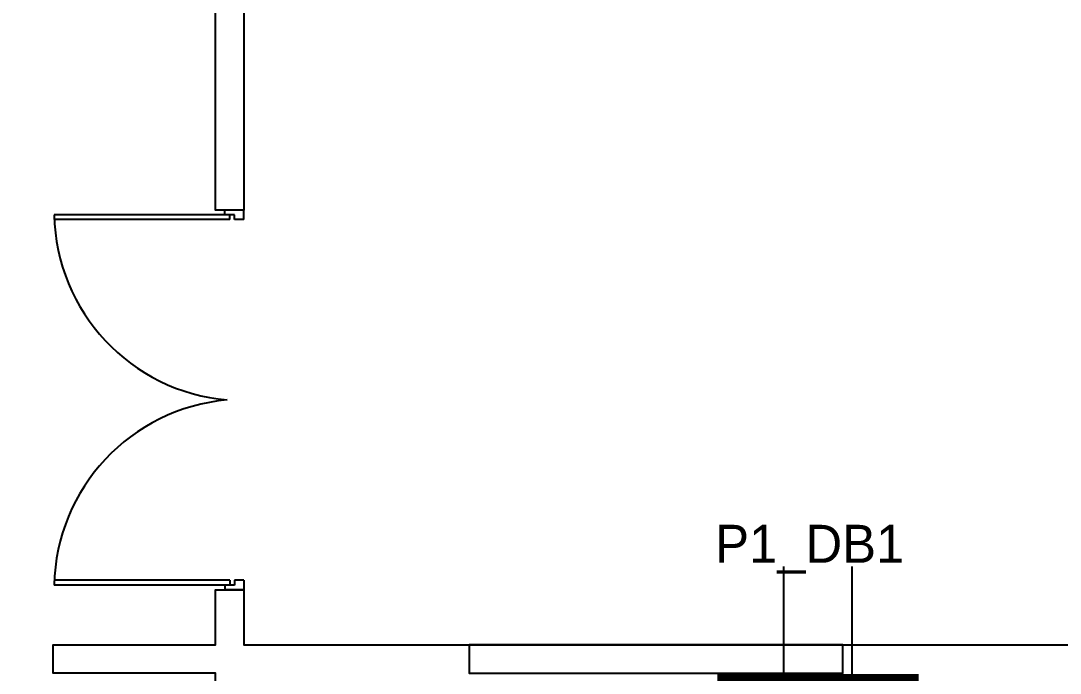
# Model space of a CAD drawing. Header units: metres. Extents: x -39 to 21688, y -24 to 9022.
# Drawn here: x 148.84 to 154.32, y 28.54 to 31.98 of the extents above; entities that cross this region are included whole.
import ezdxf

# ---------------------------------------------------------------- set-up
doc = ezdxf.new("R2010")
doc.units = ezdxf.units.M
doc.header["$MEASUREMENT"] = 0
for name, color, linetype in [('AR-MUROS', 6, 'Continuous'), ('AR-PUERTAS', 2, 'Continuous'), ('AR-SUELO', 1, 'Continuous'), ('AR-VENTANAS', 2, 'Continuous')]:
    doc.layers.add(name, color=color, linetype=linetype)

# ---------------------------------------------------------------- blocks, each defined once
blk = doc.blocks.new('111111')
at = {"layer": 'AR-PUERTAS', "linetype": 'Continuous'}
for p, q in [((254.3172, 121.5611), (254.3172, 122.5104)), ((254.3422, 121.5861), (254.3422, 122.5104)), ((256.2672, 122.5104), (256.2422, 122.5104)), ((256.2422, 121.5861), (256.2422, 122.5104)), ((256.2672, 121.5611), (256.2672, 122.5104)), ((254.2922, 121.5111), (254.2922, 121.611)), ((254.3172, 121.611), (254.2922, 121.611)), ((256.2672, 121.611), (256.2922, 121.611)), ((256.2922, 121.5111), (256.2922, 121.611)), ((254.3422, 121.5861), (254.3172, 121.5861)), ((254.3422, 121.5611), (254.3172, 121.5611)), ((254.3422, 121.5111), (254.3422, 121.5611)), ((256.2422, 121.5861), (256.2672, 121.5861)), ((256.2422, 121.5111), (256.2422, 121.5611)), ((256.2422, 121.5611), (256.2672, 121.5611)), ((254.3422, 121.5111), (254.2922, 121.5111)), ((256.2422, 121.5111), (256.2922, 121.5111))]:
    blk.add_line(p, q, dxfattribs=at)
for centre, start, end in [((254.2971, 121.5116), 5.0221, 88.847), ((256.2873, 121.5116), 91.153, 174.9779)]:
    blk.add_arc(centre, 0.999, start, end, dxfattribs=at)
blk = doc.blocks.new('16A twin WP')
at = {"ltscale": 8}
h = blk.add_hatch(color=256, dxfattribs=at)
edge = h.paths.add_edge_path()
edge.add_ellipse((17.39, -0.95), major_axis=(0.17, 17.42), ratio=1, start_angle=273.7089, end_angle=447.4296, ccw=False)
edge.add_line((34.79, 0), (0, 0))
h = blk.add_hatch(color=256, dxfattribs=at)
edge = h.paths.add_edge_path()
edge.add_ellipse((17.39, -8.68), major_axis=(-2.81, 2.81), ratio=1, start_angle=0, end_angle=360)
for p, q in [((11.47, 16.91), (11.47, 36.51)), ((23.31, 16.91), (23.31, 36.51)), ((34.79, 0), (0, 0)), ((17.39, -4.7), (17.39, 0))]:
    blk.add_line(p, q, dxfattribs=at)
at = {"ltscale": 8, "const_width": 2}
blk.add_lwpolyline([(34.79, 16.91), (-0.01, 16.91)], dxfattribs=at)
at = {"ltscale": 8, "extrusion": (0, 0, -1)}
blk.add_ellipse((17.39, -0.95), major_axis=(0.17, 17.42), ratio=1, start_param=-1.525934, end_param=1.506063, dxfattribs=at)
at = {"ltscale": 8}
blk.add_ellipse((17.39, -8.68), major_axis=(-2.81, 2.81), ratio=1, start_param=3.926991, end_param=10.210176, dxfattribs=at)

msp = doc.modelspace()

# ---------------------------------------------------------------- linework, layer by layer
at = {"layer": 'AR-MUROS'}
for points in [[(150.01989, 40.39452), (150.01989, 30.97875), (149.86989, 30.97875), (149.86989, 40.63866), (150.01989, 40.63866), (150.01989, 40.54452), (155.56989, 40.54452), (155.56989, 43.39452)], [(149.86997, 28.49696), (149.86997, 28.53913), (149.01561, 28.53913), (149.01561, 28.68913), (149.86989, 28.68913), (149.86989, 28.97875), (150.01989, 28.97875), (150.01989, 28.68913), (154.71989, 28.68913), (154.71989, 32.6349), (154.86989, 32.6349), (154.86989, 28.68913), (156.71989, 28.68913)]]:
    msp.add_lwpolyline(points, dxfattribs=at)
at = {"layer": 'AR-PUERTAS'}
msp.add_circle((164.88265, 27.62249), 40.08066, dxfattribs=at)
at = {"layer": 'AR-VENTANAS'}
msp.add_lwpolyline([(153.17492, 28.68913), (151.20696, 28.68913), (151.20696, 28.53913), (153.17492, 28.53913)], close=True, dxfattribs=at)

# ---------------------------------------------------------------- block references
at = {"rotation": 90}
msp.add_blockref('111111', (271.531, -225.31345), dxfattribs=at)
at = {"layer": 'AR-SUELO', "xscale": 0.0304565344946113, "yscale": 0.0304565344946113, "zscale": 0.0304565344946113}
msp.add_blockref('16A twin WP', (152.51427, 27.99), dxfattribs=at)

# ---------------------------------------------------------------- texts
at = {"layer": 'AR-VENTANAS', "insert": (152.50221, 29.321), "char_height": 0.2, "attachment_point": 1}
msp.add_mtext_dynamic_manual_height_columns('P1_DB1', width=3.1262579, gutter_width=1, heights=[0], dxfattribs=at)

doc.saveas('drawing.dxf')
